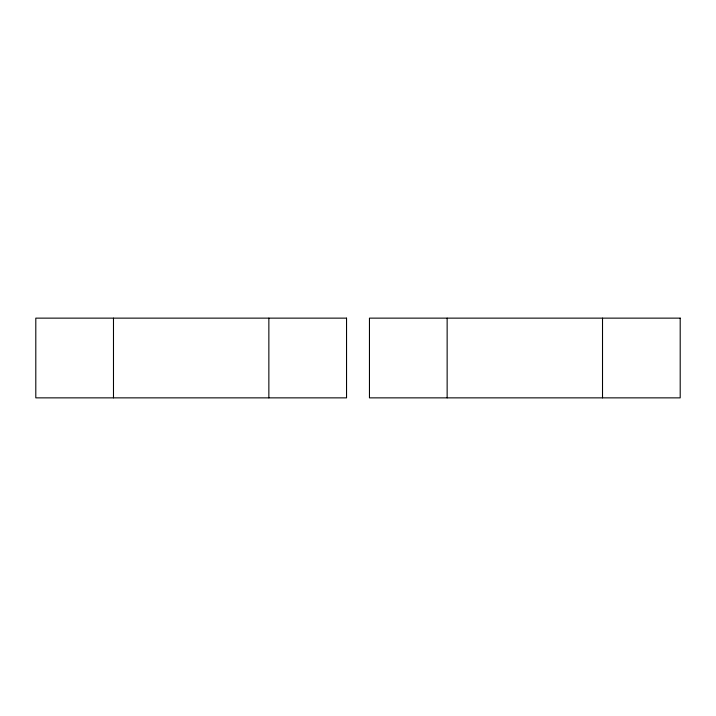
<?xml version="1.0" encoding="UTF-8"?>
<svg xmlns="http://www.w3.org/2000/svg" width="716" height="716" viewBox="0 0 716 716"><rect width="100%" height="100%" fill="white"/><g stroke="black" fill="none" stroke-linecap="round" stroke-linejoin="round"><path stroke-width="1.07" d="M602.514 318.137L602.514 397.863M447.142 318.137L447.142 397.863M268.858 318.137L268.858 397.863M113.486 318.137L113.486 397.863M346.544 318.137L35.8 318.137L35.8 397.863L346.544 397.863L346.544 318.137M680.2 318.137L369.456 318.137L369.456 397.863L680.2 397.863L680.2 318.137"/></g></svg>
